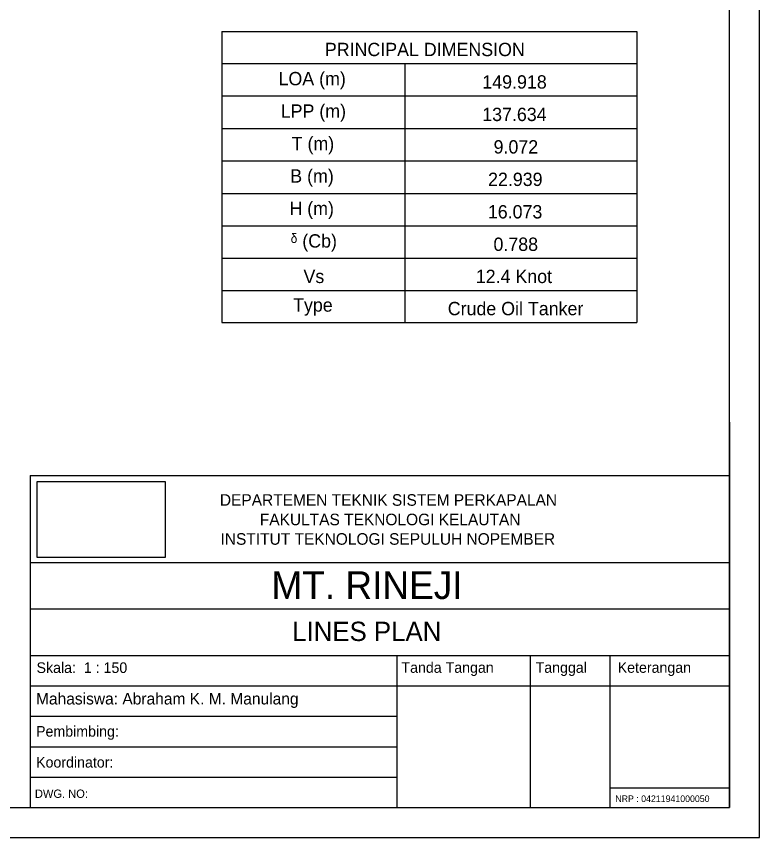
# Model space of a CAD drawing. Extents: x 3 to 181, y 2 to 128.
# Drawn here: x 144.15 to 181.34, y 1.9 to 43 of the extents above; entities that cross this region are included whole.
import ezdxf

# ---------------------------------------------------------------- set-up
doc = ezdxf.new("R2010")
doc.units = 0
doc.layers.get('0').update_dxf_attribs({"linetype": 'CONTINUOUS'})
doc.styles.add('MTXPL_CALIBRI_1', font='txt')
doc.styles.add('MTXPL_VERDANA', font='txt')

# ---------------------------------------------------------------- blocks, each defined once
blk = doc.blocks.new('*U1521')
at = {"style": 'MTXPL_CALIBRI_1'}
blk.add_text('PRINCIPAL DIMENSION', height=0.66667, dxfattribs=at).set_placement((158.881, 41.01))
blk = doc.blocks.new('*U1522')
at = {"style": 'MTXPL_CALIBRI_1'}
blk.add_text('LOA (m)', height=0.6667, dxfattribs=at).set_placement((157.267, 39.552))
blk = doc.blocks.new('*U1523')
at = {"style": 'MTXPL_CALIBRI_1'}
blk.add_text('149.918', height=0.6667, dxfattribs=at).set_placement((166.625, 39.385))
blk = doc.blocks.new('*U1524')
at = {"style": 'MTXPL_CALIBRI_1'}
blk.add_text('LPP (m)', height=0.6667, dxfattribs=at).set_placement((157.376, 37.928))
blk = doc.blocks.new('*U1525')
at = {"style": 'MTXPL_CALIBRI_1'}
blk.add_text('137.634', height=0.6667, dxfattribs=at).set_placement((166.619, 37.761))
blk = doc.blocks.new('*U1526')
at = {"style": 'MTXPL_CALIBRI_1'}
blk.add_text('T (m)', height=0.6667, dxfattribs=at).set_placement((157.924, 36.303))
blk = doc.blocks.new('*U1527')
at = {"style": 'MTXPL_CALIBRI_1'}
blk.add_text('9.072', height=0.6667, dxfattribs=at).set_placement((167.189, 36.136))
blk = doc.blocks.new('*U1528')
at = {"style": 'MTXPL_CALIBRI_1'}
blk.add_text('B (m)', height=0.6667, dxfattribs=at).set_placement((157.854, 34.679))
blk = doc.blocks.new('*U1529')
at = {"style": 'MTXPL_CALIBRI_1'}
blk.add_text('22.939', height=0.6667, dxfattribs=at).set_placement((166.912, 34.511))
blk = doc.blocks.new('*U1530')
at = {"style": 'MTXPL_CALIBRI_1'}
blk.add_text('H (m)', height=0.6667, dxfattribs=at).set_placement((157.812, 33.054))
blk = doc.blocks.new('*U1531')
at = {"style": 'MTXPL_CALIBRI_1'}
blk.add_text('16.073', height=0.6667, dxfattribs=at).set_placement((166.901, 32.887))
blk = doc.blocks.new('*U1532')
at = {"style": 'MTXPL_CALIBRI_1'}
blk.add_text('ᵟ (Cb)', height=0.6667, dxfattribs=at).set_placement((157.872, 31.429))
blk = doc.blocks.new('*U1533')
at = {"style": 'MTXPL_CALIBRI_1'}
blk.add_text('0.788', height=0.6667, dxfattribs=at).set_placement((167.183, 31.262))
blk = doc.blocks.new('*U1534')
at = {"style": 'MTXPL_CALIBRI_1'}
blk.add_text('Vs', height=0.6667, dxfattribs=at).set_placement((158.515, 29.653))
blk = doc.blocks.new('*U1535')
at = {"style": 'MTXPL_CALIBRI_1'}
blk.add_text('12.4 Knot', height=0.6667, dxfattribs=at).set_placement((166.298, 29.653))
blk = doc.blocks.new('*U1536')
at = {"style": 'MTXPL_CALIBRI_1'}
blk.add_text('Type', height=0.6667, dxfattribs=at).set_placement((157.996, 28.221))
blk = doc.blocks.new('*U1537')
at = {"style": 'MTXPL_CALIBRI_1'}
blk.add_text('Crude Oil Tanker', height=0.66667, dxfattribs=at).set_placement((164.793, 28.044))
blk = doc.blocks.new('*U1540')
for p, q in [((144.83, 4.924), (163.202, 4.924)), ((144.83, 4.924, 8.029), (163.202, 4.924, 8.029)), ((144.83, 4.924), (144.83, 4.924, 8.029)), ((163.202, 4.924), (163.202, 4.924, 8.029))]:
    blk.add_line(p, q)
blk = doc.blocks.new('*U1541')
for p, q in [((163.202, 3.401), (163.202, 11.02)), ((163.202, 11.02), (163.202, 11.02, 8.029)), ((163.202, 3.401, 8.029), (163.202, 11.02, 8.029)), ((163.202, 3.401), (163.202, 3.401, 8.029))]:
    blk.add_line(p, q)
blk = doc.blocks.new('*U1542')
for p, q in [((144.83, 7.972), (163.202, 7.972)), ((144.83, 7.972, 8.029), (163.202, 7.972, 8.029)), ((144.83, 7.972), (144.83, 7.972, 8.029)), ((163.202, 7.972), (163.202, 7.972, 8.029))]:
    blk.add_line(p, q)
blk = doc.blocks.new('*U1543')
for p, q in [((144.83, 6.448), (163.202, 6.448)), ((144.83, 6.448, 8.029), (163.202, 6.448, 8.029)), ((144.83, 6.448), (144.83, 6.448, 8.029)), ((163.202, 6.448), (163.202, 6.448, 8.029))]:
    blk.add_line(p, q)

msp = doc.modelspace()

# ---------------------------------------------------------------- linework, layer by layer
for p, q in [((181.343, 1.901), (181.343, 128.051)), ((179.843, 3.401), (179.843, 126.551)), ((154.424, 42.249), (175.205, 42.249)), ((154.424, 42.249), (154.424, 27.675)), ((175.205, 42.249), (175.205, 27.675)), ((154.424, 40.64), (175.205, 40.64)), ((163.588, 40.64), (163.588, 27.675)), ((154.424, 39.015), (175.205, 39.015)), ((154.424, 37.391), (175.205, 37.391)), ((154.424, 35.766), (175.205, 35.766)), ((154.424, 34.142), (175.205, 34.142)), ((154.424, 32.517), (175.205, 32.517)), ((154.424, 30.892), (175.205, 30.892)), ((154.424, 29.284), (175.205, 29.284)), ((154.424, 27.675), (175.205, 27.675)), ((179.843, 22.686), (179.843, 3.401)), ((179.843, 3.401), (179.843, 21.683)), ((144.83, 20.02), (179.843, 20.02)), ((144.83, 20.02), (144.83, 4.924)), ((145.191, 15.92), (145.191, 19.728)), ((145.191, 19.728), (151.588, 19.728)), ((151.588, 19.728), (151.588, 15.92)), ((144.83, 15.666), (179.843, 15.666)), ((151.588, 15.92), (145.191, 15.92)), ((144.83, 13.343), (179.843, 13.343)), ((144.83, 11.02), (179.843, 11.02)), ((163.202, 3.401), (163.202, 11.02)), ((169.856, 11.02), (169.856, 3.401)), ((173.852, 11.02), (173.852, 3.401)), ((144.83, 9.496), (179.843, 9.496)), ((144.83, 7.972), (163.202, 7.972)), ((144.83, 6.448), (163.202, 6.448)), ((144.83, 4.924), (163.202, 4.924)), ((144.83, 4.924), (144.83, 3.401)), ((173.852, 4.394), (179.843, 4.394)), ((4.493, 3.401), (179.843, 3.401)), ((144.83, 3.401), (179.843, 3.401)), ((145.269, 3.401), (179.843, 3.401)), ((2.993, 1.901), (181.343, 1.901))]:
    msp.add_line(p, q)
at = {"color": 8}
msp.add_line((154.424, 42.249), (154.424, 42.249), dxfattribs=at)

# ---------------------------------------------------------------- block references
for name, p in [('*U1521', (0.705, 0)), ('*U1522', (0, 0)), ('*U1523', (0.842, 0)), ('*U1524', (0, 0)), ('*U1525', (0.842, 0)), ('*U1526', (0, 0)), ('*U1527', (0.842, 0)), ('*U1528', (0, 0)), ('*U1529', (0.842, 0)), ('*U1530', (0, 0)), ('*U1531', (0.842, 0)), ('*U1532', (0, 0)), ('*U1533', (0.842, 0)), ('*U1534', (0, 0)), ('*U1535', (0.842, 0)), ('*U1536', (0, 0)), ('*U1537', (0.943, 0)), ('*U1541', (0, 0)), ('*U1542', (0, 0)), ('*U1543', (0, 0)), ('*U1540', (0, 0))]:
    msp.add_blockref(name, p)

# ---------------------------------------------------------------- texts
for s, height, p in [('DEPARTEMEN TEKNIK SISTEM PERKAPALAN', 0.57934, (154.332, 18.508)), ('FAKULTAS TEKNOLOGI KELAUTAN', 0.57934, (156.331, 17.532)), ('INSTITUT TEKNOLOGI SEPULUH NOPEMBER', 0.57934, (154.365, 16.556)), ('MT. RINEJI', 1.3845, (156.912, 13.841)), ('LINES PLAN', 0.9656, (157.951, 11.739)), ('Skala:  1 : 150', 0.53107, (145.155, 10.139)), ('Tanda Tangan', 0.53107, (163.418, 10.148)), ('Tanggal', 0.5311, (170.133, 10.148)), ('Keterangan', 0.5311, (174.242, 10.148)), ('Mahasiswa: Abraham K. M. Manulang', 0.58159, (145.128, 8.562)), ('Pembimbing:', 0.53107, (145.131, 6.953)), ('Koordinator:', 0.53107, (145.133, 5.405)), ('NRP : 04211941000050', 0.32865, (174.123, 3.681))]:
    msp.add_text(s, height=height).set_placement(p)
at = {"style": 'MTXPL_VERDANA'}
msp.add_text('DWG. NO:', height=0.4153, dxfattribs=at).set_placement((145.074, 3.889))

doc.saveas('drawing.dxf')
